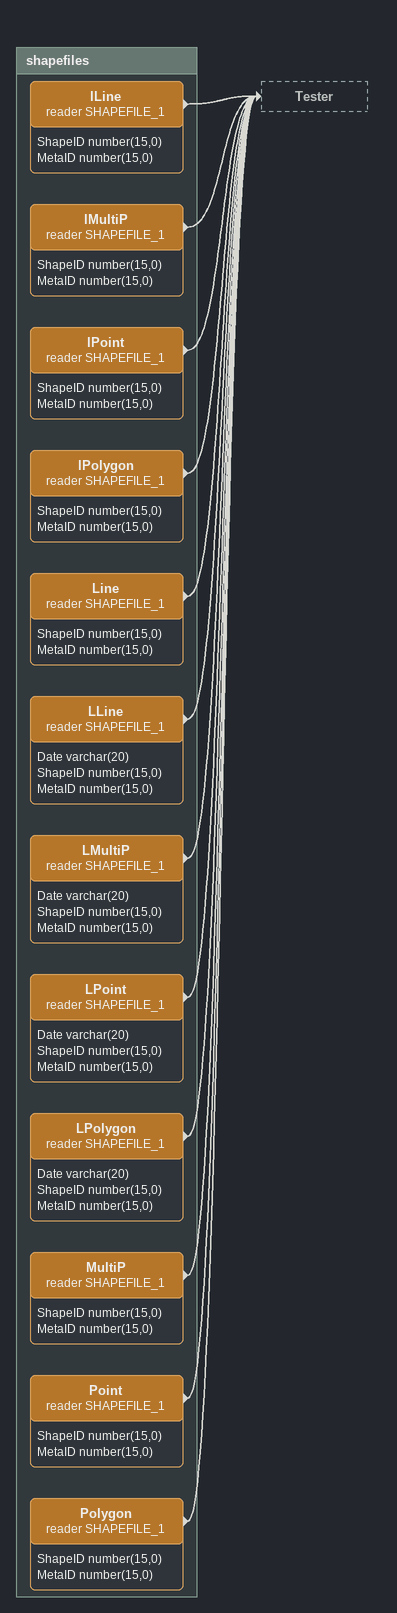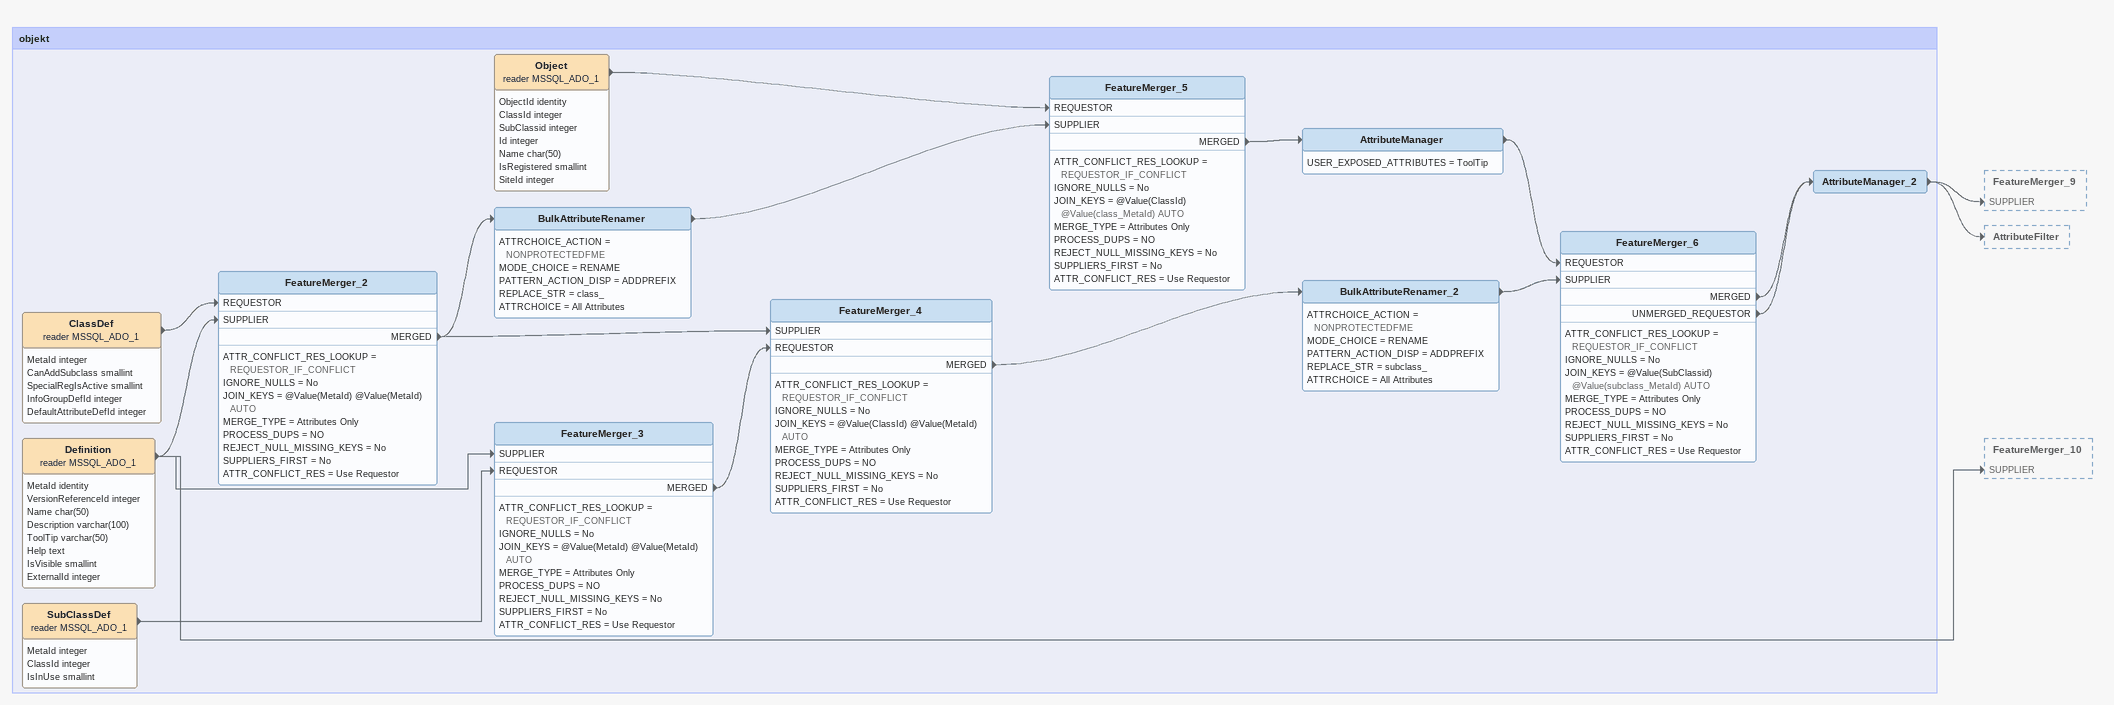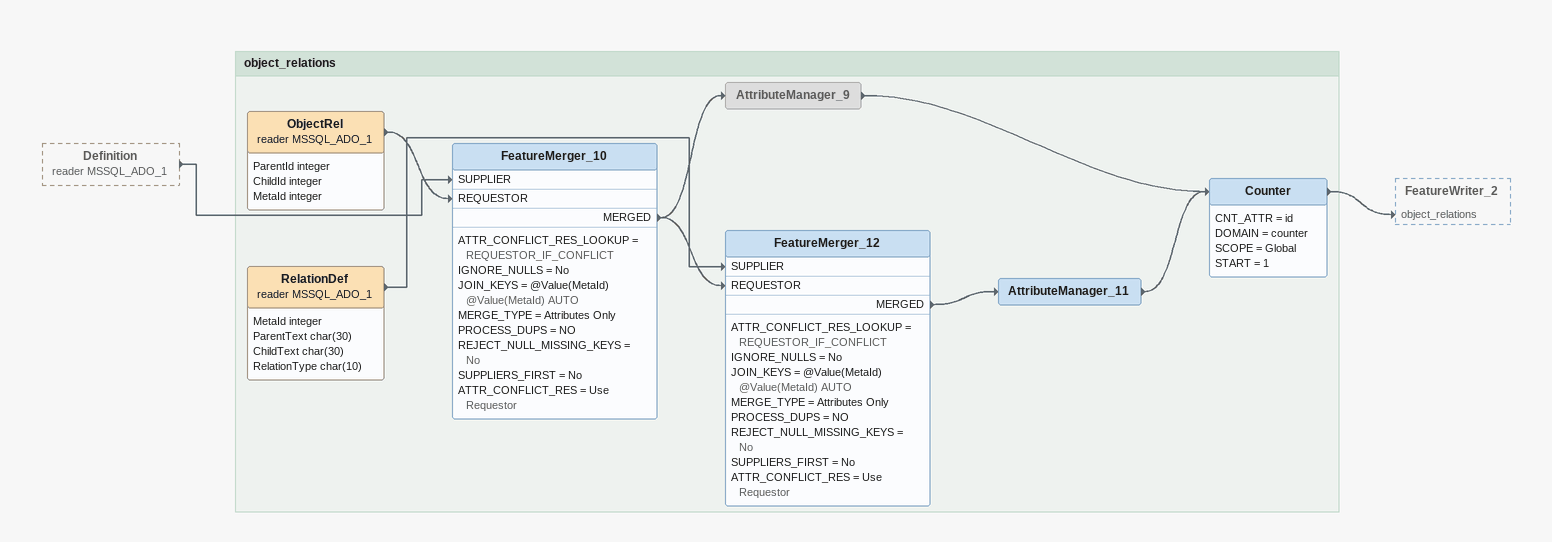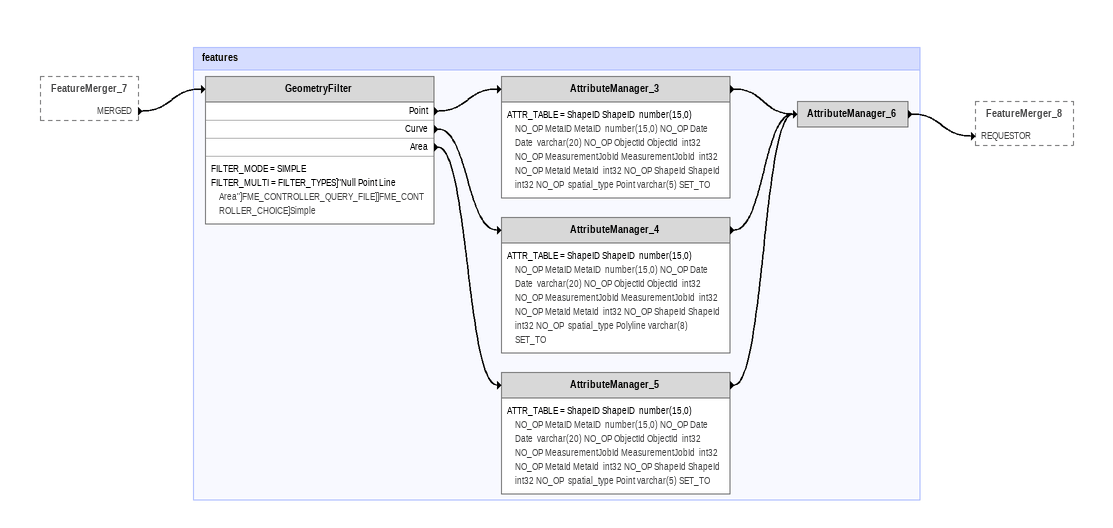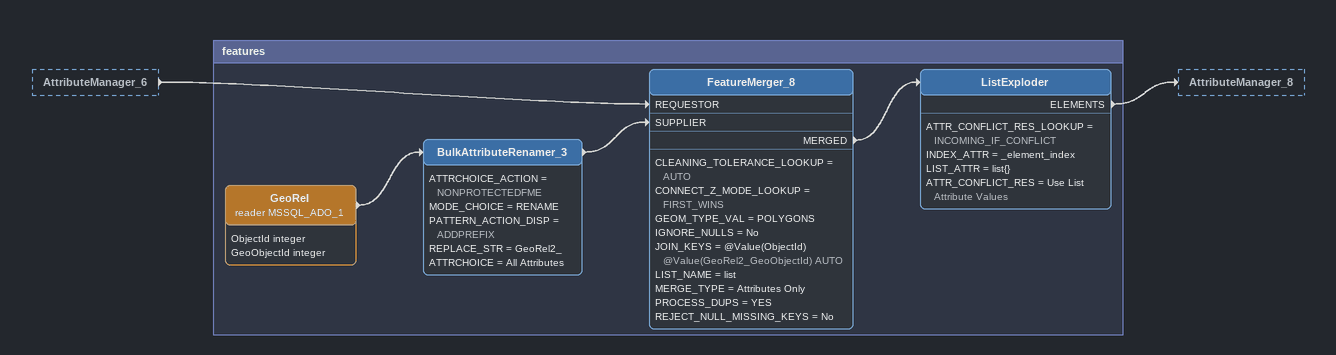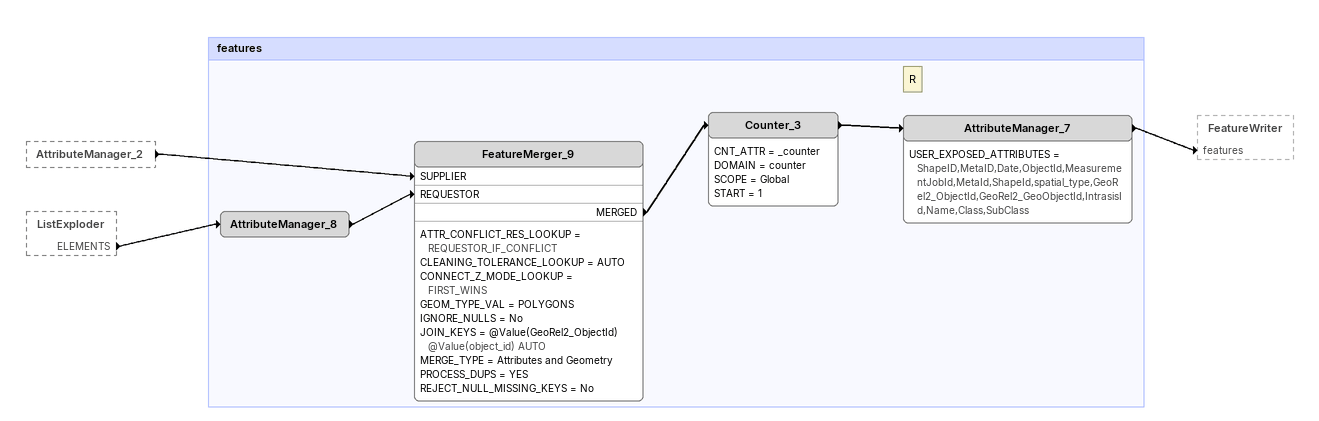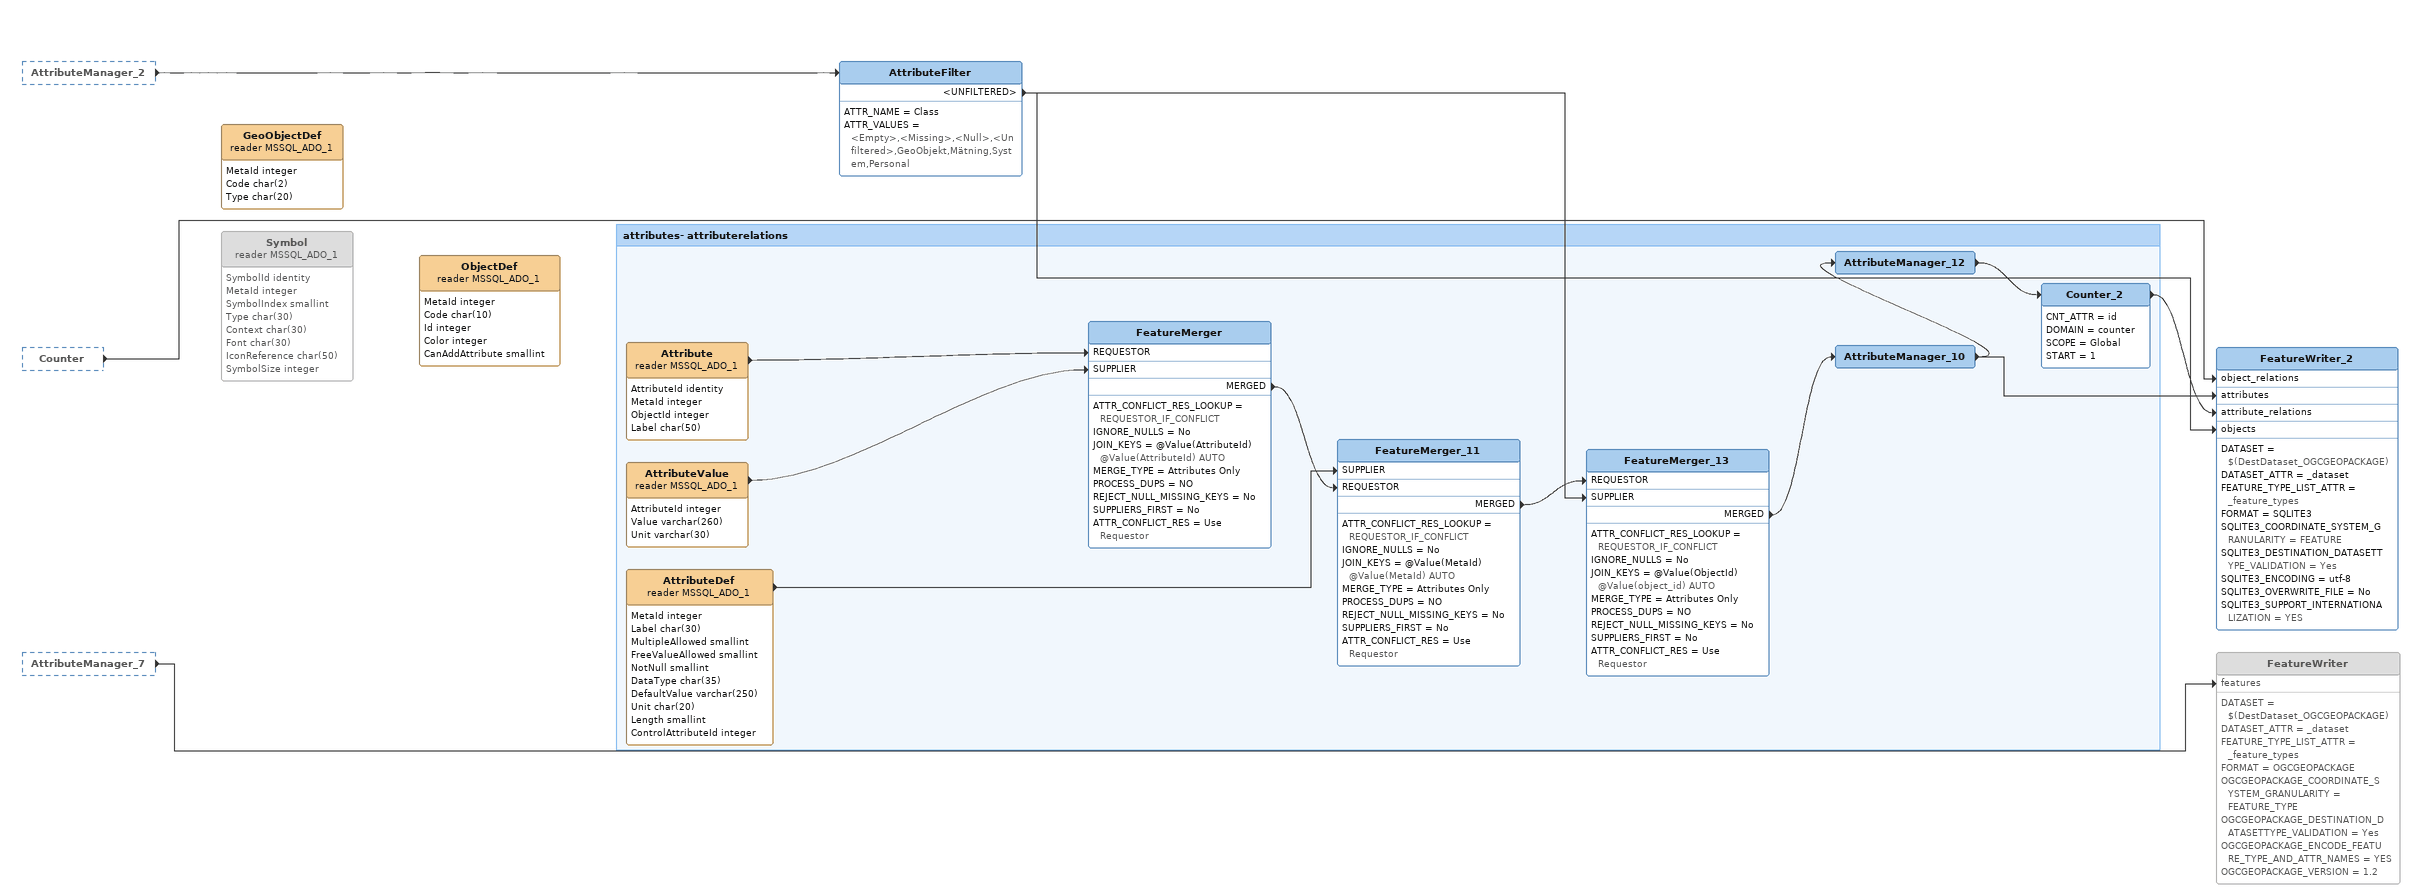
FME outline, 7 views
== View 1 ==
Bookmark: shapefiles
ILine (reader SHAPEFILE_1)
    attributes: ShapeID number(15,0), MetaID number(15,0)
    -> Tester
IMultiP (reader SHAPEFILE_1)
    attributes: ShapeID number(15,0), MetaID number(15,0)
    -> Tester
IPoint (reader SHAPEFILE_1)
    attributes: ShapeID number(15,0), MetaID number(15,0)
    -> Tester
IPolygon (reader SHAPEFILE_1)
    attributes: ShapeID number(15,0), MetaID number(15,0)
    -> Tester
Line (reader SHAPEFILE_1)
    attributes: ShapeID number(15,0), MetaID number(15,0)
    -> Tester
LLine (reader SHAPEFILE_1)
    attributes: Date varchar(20), ShapeID number(15,0), MetaID number(15,0)
    -> Tester
LMultiP (reader SHAPEFILE_1)
    attributes: Date varchar(20), ShapeID number(15,0), MetaID number(15,0)
    -> Tester
LPoint (reader SHAPEFILE_1)
    attributes: Date varchar(20), ShapeID number(15,0), MetaID number(15,0)
    -> Tester
LPolygon (reader SHAPEFILE_1)
    attributes: Date varchar(20), ShapeID number(15,0), MetaID number(15,0)
    -> Tester
MultiP (reader SHAPEFILE_1)
    attributes: ShapeID number(15,0), MetaID number(15,0)
    -> Tester
Point (reader SHAPEFILE_1)
    attributes: ShapeID number(15,0), MetaID number(15,0)
    -> Tester
Polygon (reader SHAPEFILE_1)
    attributes: ShapeID number(15,0), MetaID number(15,0)
    -> Tester

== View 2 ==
Bookmark: objekt
ClassDef (reader MSSQL_ADO_1)
    attributes: MetaId integer, CanAddSubclass smallint, SpecialRegIsActive smallint, InfoGroupDefId integer, DefaultAttributeDefId integer
    -> FeatureMerger_2 [REQUESTOR]
Definition (reader MSSQL_ADO_1)
    attributes: MetaId identity, VersionReferenceId integer, Name char(50), Description varchar(100), ToolTip varchar(50), Help text, IsVisible smallint, ExternalId integer
    -> FeatureMerger_2 [SUPPLIER]
    -> FeatureMerger_3 [SUPPLIER]
    -> FeatureMerger_10 [SUPPLIER]
FeatureMerger_2
    ATTR_CONFLICT_RES_LOOKUP = REQUESTOR_IF_CONFLICT
    IGNORE_NULLS = No
    JOIN_KEYS = @Value(MetaId) @Value(MetaId) AUTO
    MERGE_TYPE = Attributes Only
    PROCESS_DUPS = NO
    REJECT_NULL_MISSING_KEYS = No
    SUPPLIERS_FIRST = No
    ATTR_CONFLICT_RES = Use Requestor
    MERGED -> FeatureMerger_4 [SUPPLIER]
    MERGED -> BulkAttributeRenamer
BulkAttributeRenamer
    ATTRCHOICE_ACTION = NONPROTECTEDFME
    MODE_CHOICE = RENAME
    PATTERN_ACTION_DISP = ADDPREFIX
    REPLACE_STR = class_
    ATTRCHOICE = All Attributes
    -> FeatureMerger_5 [SUPPLIER]
SubClassDef (reader MSSQL_ADO_1)
    attributes: MetaId integer, ClassId integer, IsInUse smallint
    -> FeatureMerger_3 [REQUESTOR]
FeatureMerger_3
    ATTR_CONFLICT_RES_LOOKUP = REQUESTOR_IF_CONFLICT
    IGNORE_NULLS = No
    JOIN_KEYS = @Value(MetaId) @Value(MetaId) AUTO
    MERGE_TYPE = Attributes Only
    PROCESS_DUPS = NO
    REJECT_NULL_MISSING_KEYS = No
    SUPPLIERS_FIRST = No
    ATTR_CONFLICT_RES = Use Requestor
    MERGED -> FeatureMerger_4 [REQUESTOR]
FeatureMerger_4
    ATTR_CONFLICT_RES_LOOKUP = REQUESTOR_IF_CONFLICT
    IGNORE_NULLS = No
    JOIN_KEYS = @Value(ClassId) @Value(MetaId) AUTO
    MERGE_TYPE = Attributes Only
    PROCESS_DUPS = NO
    REJECT_NULL_MISSING_KEYS = No
    SUPPLIERS_FIRST = No
    ATTR_CONFLICT_RES = Use Requestor
    MERGED -> BulkAttributeRenamer_2
BulkAttributeRenamer_2
    ATTRCHOICE_ACTION = NONPROTECTEDFME
    MODE_CHOICE = RENAME
    PATTERN_ACTION_DISP = ADDPREFIX
    REPLACE_STR = subclass_
    ATTRCHOICE = All Attributes
    -> FeatureMerger_6 [SUPPLIER]
Object (reader MSSQL_ADO_1)
    attributes: ObjectId identity, ClassId integer, SubClassid integer, Id integer, Name char(50), IsRegistered smallint, SiteId integer
    -> FeatureMerger_5 [REQUESTOR]
FeatureMerger_5
    ATTR_CONFLICT_RES_LOOKUP = REQUESTOR_IF_CONFLICT
    IGNORE_NULLS = No
    JOIN_KEYS = @Value(ClassId) @Value(class_MetaId) AUTO
    MERGE_TYPE = Attributes Only
    PROCESS_DUPS = NO
    REJECT_NULL_MISSING_KEYS = No
    SUPPLIERS_FIRST = No
    ATTR_CONFLICT_RES = Use Requestor
    MERGED -> AttributeManager
AttributeManager
    USER_EXPOSED_ATTRIBUTES = ToolTip
    -> FeatureMerger_6 [REQUESTOR]
FeatureMerger_6
    ATTR_CONFLICT_RES_LOOKUP = REQUESTOR_IF_CONFLICT
    IGNORE_NULLS = No
    JOIN_KEYS = @Value(SubClassid) @Value(subclass_MetaId) AUTO
    MERGE_TYPE = Attributes Only
    PROCESS_DUPS = NO
    REJECT_NULL_MISSING_KEYS = No
    SUPPLIERS_FIRST = No
    ATTR_CONFLICT_RES = Use Requestor
    MERGED -> AttributeManager_2
    UNMERGED_REQUESTOR -> AttributeManager_2
AttributeManager_2
    -> FeatureMerger_9 [SUPPLIER]
    -> AttributeFilter

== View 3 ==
Definition (reader MSSQL_ADO_1) [outside]
    -> FeatureMerger_10 [SUPPLIER]

Bookmark: object_relations
ObjectRel (reader MSSQL_ADO_1)
    attributes: ParentId integer, ChildId integer, MetaId integer
    -> FeatureMerger_10 [REQUESTOR]
FeatureMerger_10
    ATTR_CONFLICT_RES_LOOKUP = REQUESTOR_IF_CONFLICT
    IGNORE_NULLS = No
    JOIN_KEYS = @Value(MetaId) @Value(MetaId) AUTO
    MERGE_TYPE = Attributes Only
    PROCESS_DUPS = NO
    REJECT_NULL_MISSING_KEYS = No
    SUPPLIERS_FIRST = No
    ATTR_CONFLICT_RES = Use Requestor
    MERGED -> AttributeManager_9
    MERGED -> FeatureMerger_12 [REQUESTOR]
AttributeManager_9 [off]
    -> Counter
RelationDef (reader MSSQL_ADO_1)
    attributes: MetaId integer, ParentText char(30), ChildText char(30), RelationType char(10)
    -> FeatureMerger_12 [SUPPLIER]
FeatureMerger_12
    ATTR_CONFLICT_RES_LOOKUP = REQUESTOR_IF_CONFLICT
    IGNORE_NULLS = No
    JOIN_KEYS = @Value(MetaId) @Value(MetaId) AUTO
    MERGE_TYPE = Attributes Only
    PROCESS_DUPS = NO
    REJECT_NULL_MISSING_KEYS = No
    SUPPLIERS_FIRST = No
    ATTR_CONFLICT_RES = Use Requestor
    MERGED -> AttributeManager_11
AttributeManager_11
    -> Counter
Counter
    CNT_ATTR = id
    DOMAIN = counter
    SCOPE = Global
    START = 1
    -> FeatureWriter_2 [object_relations]

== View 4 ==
FeatureMerger_7 [outside]
    MERGED -> GeometryFilter

Bookmark: features
GeometryFilter
    FILTER_MODE = SIMPLE
    FILTER_MULTI = FILTER_TYPES]"Null Point Line Area"]FME_CONTROLLER_QUERY_FILE]]FME_CONTROLLER_CHOICE]Simple
    Point -> AttributeManager_3
    Curve -> AttributeManager_4
    Area -> AttributeManager_5
AttributeManager_3
    ATTR_TABLE = ShapeID ShapeID  number(15,0) NO_OP MetaID MetaID  number(15,0) NO_OP Date Date  varchar(20) NO_OP ObjectId ObjectId  int32 NO_OP MeasurementJobId MeasurementJobId  int32 NO_OP MetaId MetaId  int32 NO_OP ShapeId ShapeId  int32 NO_OP  spatial_type Point varchar(5) SET_TO
    -> AttributeManager_6
AttributeManager_4
    ATTR_TABLE = ShapeID ShapeID  number(15,0) NO_OP MetaID MetaID  number(15,0) NO_OP Date Date  varchar(20) NO_OP ObjectId ObjectId  int32 NO_OP MeasurementJobId MeasurementJobId  int32 NO_OP MetaId MetaId  int32 NO_OP ShapeId ShapeId  int32 NO_OP  spatial_type Polyline varchar(8) SET_TO
    -> AttributeManager_6
AttributeManager_5
    ATTR_TABLE = ShapeID ShapeID  number(15,0) NO_OP MetaID MetaID  number(15,0) NO_OP Date Date  varchar(20) NO_OP ObjectId ObjectId  int32 NO_OP MeasurementJobId MeasurementJobId  int32 NO_OP MetaId MetaId  int32 NO_OP ShapeId ShapeId  int32 NO_OP  spatial_type Point varchar(5) SET_TO
    -> AttributeManager_6
AttributeManager_6
    -> FeatureMerger_8 [REQUESTOR]

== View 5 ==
AttributeManager_6 [outside]
    -> FeatureMerger_8 [REQUESTOR]

Bookmark: features
GeoRel (reader MSSQL_ADO_1)
    attributes: ObjectId integer, GeoObjectId integer
    -> BulkAttributeRenamer_3
BulkAttributeRenamer_3
    ATTRCHOICE_ACTION = NONPROTECTEDFME
    MODE_CHOICE = RENAME
    PATTERN_ACTION_DISP = ADDPREFIX
    REPLACE_STR = GeoRel2_
    ATTRCHOICE = All Attributes
    -> FeatureMerger_8 [SUPPLIER]
FeatureMerger_8
    CLEANING_TOLERANCE_LOOKUP = AUTO
    CONNECT_Z_MODE_LOOKUP = FIRST_WINS
    GEOM_TYPE_VAL = POLYGONS
    IGNORE_NULLS = No
    JOIN_KEYS = @Value(ObjectId) @Value(GeoRel2_GeoObjectId) AUTO
    LIST_NAME = list
    MERGE_TYPE = Attributes Only
    PROCESS_DUPS = YES
    REJECT_NULL_MISSING_KEYS = No
    MERGED -> ListExploder
ListExploder
    ATTR_CONFLICT_RES_LOOKUP = INCOMING_IF_CONFLICT
    INDEX_ATTR = _element_index
    LIST_ATTR = list{}
    ATTR_CONFLICT_RES = Use List Attribute Values
    ELEMENTS -> AttributeManager_8

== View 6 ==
AttributeManager_2 [outside]
    -> FeatureMerger_9 [SUPPLIER]
ListExploder [outside]
    ELEMENTS -> AttributeManager_8

Bookmark: features
AttributeManager_8
    -> FeatureMerger_9 [REQUESTOR]
FeatureMerger_9
    ATTR_CONFLICT_RES_LOOKUP = REQUESTOR_IF_CONFLICT
    CLEANING_TOLERANCE_LOOKUP = AUTO
    CONNECT_Z_MODE_LOOKUP = FIRST_WINS
    GEOM_TYPE_VAL = POLYGONS
    IGNORE_NULLS = No
    JOIN_KEYS = @Value(GeoRel2_ObjectId) @Value(object_id) AUTO
    MERGE_TYPE = Attributes and Geometry
    PROCESS_DUPS = YES
    REJECT_NULL_MISSING_KEYS = No
    MERGED -> Counter_3
Counter_3
    CNT_ATTR = _counter
    DOMAIN = counter
    SCOPE = Global
    START = 1
    -> AttributeManager_7
Note: R
AttributeManager_7
    USER_EXPOSED_ATTRIBUTES = ShapeID,MetaID,Date,ObjectId,MeasurementJobId,MetaId,ShapeId,spatial_type,GeoRel2_ObjectId,GeoRel2_GeoObjectId,IntrasisId,Name,Class,SubClass
    -> FeatureWriter [features]

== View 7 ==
AttributeManager_2 [outside]
    -> AttributeFilter
Counter [outside]
    -> FeatureWriter_2 [object_relations]
AttributeManager_7 [outside]
    -> FeatureWriter [features]
GeoObjectDef (reader MSSQL_ADO_1)
    attributes: MetaId integer, Code char(2), Type char(20)
Symbol (reader MSSQL_ADO_1) [off]
    attributes: SymbolId identity, MetaId integer, SymbolIndex smallint, Type char(30), Context char(30), Font char(30), IconReference char(50), SymbolSize integer
AttributeFilter
    ATTR_NAME = Class
    ATTR_VALUES = <Empty>,<Missing>,<Null>,<Unfiltered>,GeoObjekt,Mätning,System,Personal
    <UNFILTERED> -> FeatureMerger_13 [SUPPLIER]
    <UNFILTERED> -> FeatureWriter_2 [objects]
ObjectDef (reader MSSQL_ADO_1)
    attributes: MetaId integer, Code char(10), Id integer, Color integer, CanAddAttribute smallint
FeatureWriter [off]
    DATASET = $(DestDataset_OGCGEOPACKAGE)
    DATASET_ATTR = _dataset
    FEATURE_TYPE_LIST_ATTR = _feature_types
    FORMAT = OGCGEOPACKAGE
    OGCGEOPACKAGE_COORDINATE_SYSTEM_GRANULARITY = FEATURE_TYPE
    OGCGEOPACKAGE_DESTINATION_DATASETTYPE_VALIDATION = Yes
    OGCGEOPACKAGE_ENCODE_FEATURE_TYPE_AND_ATTR_NAMES = YES
    OGCGEOPACKAGE_VERSION = 1.2
FeatureWriter_2
    DATASET = $(DestDataset_OGCGEOPACKAGE)
    DATASET_ATTR = _dataset
    FEATURE_TYPE_LIST_ATTR = _feature_types
    FORMAT = SQLITE3
    SQLITE3_COORDINATE_SYSTEM_GRANULARITY = FEATURE
    SQLITE3_DESTINATION_DATASETTYPE_VALIDATION = Yes
    SQLITE3_ENCODING = utf-8
    SQLITE3_OVERWRITE_FILE = No
    SQLITE3_SUPPORT_INTERNATIONALIZATION = YES

Bookmark: attributes- attributerelations
Attribute (reader MSSQL_ADO_1)
    attributes: AttributeId identity, MetaId integer, ObjectId integer, Label char(50)
    -> FeatureMerger [REQUESTOR]
AttributeValue (reader MSSQL_ADO_1)
    attributes: AttributeId integer, Value varchar(260), Unit varchar(30)
    -> FeatureMerger [SUPPLIER]
FeatureMerger
    ATTR_CONFLICT_RES_LOOKUP = REQUESTOR_IF_CONFLICT
    IGNORE_NULLS = No
    JOIN_KEYS = @Value(AttributeId) @Value(AttributeId) AUTO
    MERGE_TYPE = Attributes Only
    PROCESS_DUPS = NO
    REJECT_NULL_MISSING_KEYS = No
    SUPPLIERS_FIRST = No
    ATTR_CONFLICT_RES = Use Requestor
    MERGED -> FeatureMerger_11 [REQUESTOR]
AttributeDef (reader MSSQL_ADO_1)
    attributes: MetaId integer, Label char(30), MultipleAllowed smallint, FreeValueAllowed smallint, NotNull smallint, DataType char(35), DefaultValue varchar(250), Unit char(20), Length smallint, ControlAttributeId integer
    -> FeatureMerger_11 [SUPPLIER]
FeatureMerger_11
    ATTR_CONFLICT_RES_LOOKUP = REQUESTOR_IF_CONFLICT
    IGNORE_NULLS = No
    JOIN_KEYS = @Value(MetaId) @Value(MetaId) AUTO
    MERGE_TYPE = Attributes Only
    PROCESS_DUPS = NO
    REJECT_NULL_MISSING_KEYS = No
    SUPPLIERS_FIRST = No
    ATTR_CONFLICT_RES = Use Requestor
    MERGED -> FeatureMerger_13 [REQUESTOR]
FeatureMerger_13
    ATTR_CONFLICT_RES_LOOKUP = REQUESTOR_IF_CONFLICT
    IGNORE_NULLS = No
    JOIN_KEYS = @Value(ObjectId) @Value(object_id) AUTO
    MERGE_TYPE = Attributes Only
    PROCESS_DUPS = NO
    REJECT_NULL_MISSING_KEYS = No
    SUPPLIERS_FIRST = No
    ATTR_CONFLICT_RES = Use Requestor
    MERGED -> AttributeManager_10
AttributeManager_10
    -> AttributeManager_12
    -> FeatureWriter_2 [attributes]
AttributeManager_12
    -> Counter_2
Counter_2
    CNT_ATTR = id
    DOMAIN = counter
    SCOPE = Global
    START = 1
    -> FeatureWriter_2 [attribute_relations]
